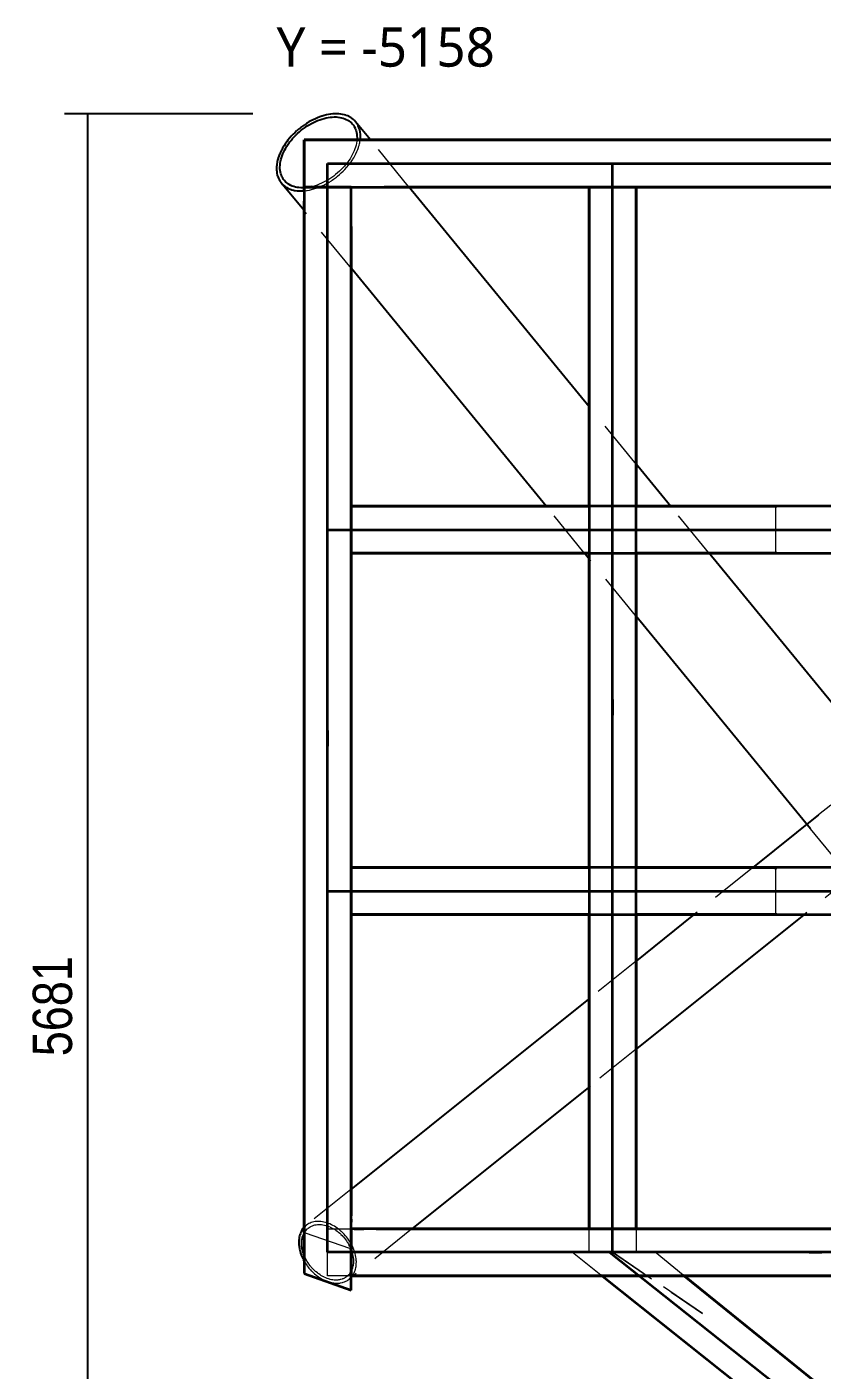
# Model space of a CAD drawing. Header units: millimetres. Extents: x -6703 to 7269, y -87291 to -79311.
# Drawn here: x -5952 to -3421, y -83587 to -79311 of the extents above; entities that cross this region are included whole.
import ezdxf

# ---------------------------------------------------------------- set-up
doc = ezdxf.new("R2010")
doc.units = ezdxf.units.MM
doc.linetypes.add('HIDDEN_50', pattern=[225, 150, -75])
for name, color, linetype, lineweight in [('DIMENSIONS', 3, 'Continuous', 18), ('PLATE_HIDDEN', 8, 'HIDDEN_50', 18), ('PLATE_VISIBLE', 7, 'Continuous', 35), ('PROFILE_HIDDEN', 9, 'HIDDEN_50', 18), ('PROFILE_VISIBLE', 4, 'Continuous', 25), ('TEXT', 2, 'Continuous', 25)]:
    doc.layers.add(name, color=color, linetype=linetype, lineweight=lineweight)
doc.styles.add('OpenSans', font='OpenSans-Regular.ttf')
doc.styles.add('OpenSansCondensed-Light', font='OpenSansCondensed-Light.ttf')
doc.dimstyles.new('DIM_1_50', dxfattribs={"dimscale": 50, "dimtxt": 2.5, "dimasz": 2.5, "dimexe": 1.5, "dimexo": 1.5, "dimgap": 1, "dimtad": 1, "dimdec": 0, "dimzin": 12, "dimdsep": 46, "dimtxsty": 'OpenSansCondensed-Light', "dimtsz": 0.00125, "dimcen": 2.5, "dimclrd": 3, "dimclre": 3, "dimclrt": 3, "dimazin": 3, "dimtfac": 0.5, "dimtmove": 2, "dimatfit": 3})

msp = doc.modelspace()

# ---------------------------------------------------------------- linework, layer by layer
at = {"layer": 'PLATE_HIDDEN'}
for p, q in [((-3495.1, -79746.1), (-4995.1, -79746.1)), ((-4995.1, -79746.1), (-4995.1, -81246.1)), ((-4088.1, -79746.1), (-4088.1, -81248.1)), ((-3220.5, -79746.1), (-3495.1, -79746.1)), ((-4815.3, -79821.1), (-5035.1, -79821.1)), ((-5018.5, -79821.1), (-4981, -79821.1)), ((-4962.3, -79821.1), (-4920.1, -79821.1)), ((-4920.1, -79821.1), (-4920.1, -79946.1)), ((-5070.1, -79866), (-5070.1, -79836.1)), ((-4165.1, -80836.7), (-4015.1, -80836.7)), ((-4163.1, -80982.9), (-4163.1, -80833.3)), ((-4013.1, -80833.3), (-4013.1, -80982.9)), ((-3570.1, -80841.4), (-3570.1, -80982)), ((-3495.1, -80911.7), (-4995.1, -80911.7)), ((-1238.1, -80911.7), (-3495.1, -80911.7)), ((-4015.1, -80986.7), (-4165.1, -80986.7)), ((-4995.1, -81246.1), (-4995.1, -81550.4)), ((-4088.1, -81248.1), (-4088.1, -81452.4)), ((-4088.1, -81502.2), (-4088.1, -83211.7)), ((-4995.1, -81600.3), (-4995.1, -83211.7)), ((-4165.1, -81986.7), (-4015.1, -81986.7)), ((-4163.1, -82139.7), (-4163.1, -81990.1)), ((-4013.1, -81990.1), (-4013.1, -82139.7)), ((-3570.1, -81991.7), (-3570.1, -82131.7)), ((-3495.1, -82061.7), (-4995.1, -82061.7)), ((-1238.1, -82061.7), (-3495.1, -82061.7)), ((-4015.1, -82136.7), (-4165.1, -82136.7)), ((-4088.1, -83211.7), (-4088.1, -83034.4)), ((-4088.1, -83034.4), (-4088.1, -83036.7)), ((-4088.1, -83036.7), (-4088.1, -83144)), ((-4920.1, -83096), (-4920.1, -83106)), ((-4924.8, -83199.3), (-5065.4, -83150.6)), ((-4995.1, -83136.7), (-4910.2, -83136.7)), ((-4995.1, -83286.7), (-4995.1, -83136.7)), ((-4920.1, -83116), (-4920.1, -83186)), ((-4880.2, -83136.7), (-4840.2, -83136.7)), ((-4163.1, -83211.7), (-4163.1, -83136.9)), ((-4160.9, -83136.7), (-4011, -83136.7)), ((-4088.1, -83144), (-4088.1, -83211.7)), ((-4013.1, -83136.9), (-4013.1, -83211.7)), ((-4995.1, -83211.7), (-3462.3, -83211.7)), ((-4215.8, -83211.7), (-4126, -83283.1)), ((-3952.8, -83211.7), (-4215.8, -83211.7)), ((-4013.1, -83211.7), (-4163.1, -83211.7)), ((-3732.3, -83501.4), (-4097.9, -83211.7)), ((-4003.7, -83269.1), (-4088.1, -83211.7)), ((-4088.1, -83211.7), (-3802.1, -83406.3)), ((-3863.4, -83283.9), (-3952.8, -83211.7)), ((-3422.3, -83211.7), (-1954.4, -83211.7)), ((-4920.2, -83286.7), (-4995.1, -83286.7)), ((-3861.2, -83286.7), (-4120.9, -83286.7)), ((-3802.1, -83406.3), (-4003.7, -83269.1)), ((-3460.4, -83716.9), (-3732.3, -83501.4))]:
    msp.add_line(p, q, dxfattribs=at)
at = {"layer": 'PLATE_VISIBLE'}
for p, q in [((-5070.1, -79821.1), (-5070.1, -79671.1)), ((-5070.1, -79671.1), (-1163.1, -79671.1)), ((-1313.1, -79671.1), (-5070.1, -79671.1)), ((-5070.1, -79671.1), (-5070.1, -79821.1)), ((-4995.1, -79746.1), (-3495.1, -79746.1)), ((-4995.1, -81246.1), (-4995.1, -79746.1)), ((-4088.1, -81248.1), (-4088.1, -79746.1)), ((-3495.1, -79746.1), (-1238.1, -79746.1)), ((-5035.1, -79821.1), (-5070.1, -79821.1)), ((-5070.1, -79821.1), (-1313.1, -79821.1)), ((-5070.1, -79836.1), (-5070.1, -79821.1)), ((-5070.1, -79821.1), (-5018.5, -79821.1)), ((-4920.1, -79821.1), (-5070.1, -79821.1)), ((-5070.1, -79821.1), (-5070.1, -83279.3)), ((-4981, -79821.1), (-4962.3, -79821.1)), ((-4920.1, -83332.6), (-4920.1, -79821.1)), ((-1387.9, -79821.1), (-4815.3, -79821.1)), ((-4163.1, -80833.3), (-4163.1, -79821.1)), ((-4163.1, -79821.1), (-4013.1, -79821.1)), ((-4013.1, -79821.1), (-4163.1, -79821.1)), ((-4163.1, -79821.1), (-4163.1, -83136.7)), ((-4013.1, -79821.1), (-4013.1, -80833.3)), ((-4013.1, -83136.7), (-4013.1, -79821.1)), ((-5070.1, -83149), (-5070.1, -79866)), ((-4920.1, -79946.1), (-4920.1, -83096)), ((-1313.1, -80836.7), (-4920.1, -80836.7)), ((-4920.1, -80836.7), (-4920.1, -80986.7)), ((-4920.1, -80986.7), (-4920.1, -80836.7)), ((-4920.1, -80836.7), (-4165.1, -80836.7)), ((-4015.1, -80836.7), (-3570.1, -80836.7)), ((-3570.1, -80836.7), (-3570.1, -80841.4)), ((-4995.1, -80911.7), (-3495.1, -80911.7)), ((-3495.1, -80911.7), (-1238.1, -80911.7)), ((-4920.1, -80986.7), (-1313.1, -80986.7)), ((-4165.1, -80986.7), (-4920.1, -80986.7)), ((-4163.1, -81990.1), (-4163.1, -80982.9)), ((-3570.1, -80986.7), (-4015.1, -80986.7)), ((-4013.1, -80982.9), (-4013.1, -81990.1)), ((-3570.1, -80982), (-3570.1, -80986.7)), ((-4995.1, -83211.7), (-4995.1, -81246.1)), ((-4088.1, -83211.7), (-4088.1, -81248.1)), ((-4088.1, -81452.4), (-4088.1, -81502.2)), ((-4995.1, -81550.4), (-4995.1, -81600.3)), ((-4920.1, -82136.7), (-4920.1, -81986.7)), ((-4920.1, -81986.7), (-4165.1, -81986.7)), ((-1313.1, -81986.7), (-4920.1, -81986.7)), ((-4920.1, -81986.7), (-4920.1, -82136.7)), ((-4015.1, -81986.7), (-3570.1, -81986.7)), ((-3570.1, -81986.7), (-3570.1, -81991.7)), ((-4995.1, -82061.7), (-3495.1, -82061.7)), ((-3495.1, -82061.7), (-1238.1, -82061.7)), ((-3570.1, -82131.7), (-3570.1, -82136.7)), ((-4165.1, -82136.7), (-4920.1, -82136.7)), ((-4920.1, -82136.7), (-1313.1, -82136.7)), ((-4163.1, -83136.9), (-4163.1, -82139.7)), ((-3570.1, -82136.7), (-4015.1, -82136.7)), ((-4013.1, -82139.7), (-4013.1, -83136.9)), ((-4920.1, -83106), (-4920.1, -83116)), ((-5065.4, -83150.6), (-5070.1, -83149)), ((-1957.9, -83136.7), (-4920.1, -83136.7)), ((-4920.1, -83136.7), (-4920.1, -83286.7)), ((-4910.2, -83136.7), (-4880.2, -83136.7)), ((-4840.2, -83136.7), (-4160.9, -83136.7)), ((-4163.1, -83136.7), (-4013.1, -83136.7)), ((-4011, -83136.7), (-3211.8, -83136.7)), ((-4920.1, -83201), (-4924.8, -83199.3)), ((-4920.1, -83186), (-4920.1, -83201)), ((-1919.2, -83211.7), (-4995.1, -83211.7)), ((-4097.9, -83211.7), (-2081.5, -84809.7)), ((-3462.3, -83211.7), (-3422.3, -83211.7)), ((-5070.1, -83279.3), (-4920.1, -83332.6)), ((-4120.9, -83286.7), (-4920.2, -83286.7)), ((-4920.1, -83286.7), (-1957.9, -83286.7)), ((-4126, -83283.1), (-2092.1, -84900.8)), ((-4121.5, -83286.7), (-2092.1, -84900.8)), ((-3860, -83286.7), (-4121.5, -83286.7)), ((-2072.8, -84731.5), (-3863.4, -83283.9)), ((-1957.9, -83286.7), (-3861.2, -83286.7)), ((-2072.8, -84731.5), (-3860, -83286.7))]:
    msp.add_line(p, q, dxfattribs=at)
at = {"layer": 'PROFILE_HIDDEN'}
for p, q in [((-4906.2, -79693.6), (-4908.3, -79699.8)), ((-4904.5, -79687.5), (-4906.2, -79693.6)), ((-4903.2, -79681.5), (-4904.5, -79687.5)), ((-4902.2, -79675.5), (-4903.2, -79681.5)), ((-4901.9, -79672.6), (-4902.2, -79675.5)), ((-4896.8, -79695.4), (-4896.2, -79693.5)), ((-4896.2, -79693.5), (-4894.9, -79689)), ((-4894.9, -79689), (-4893.3, -79682.6)), ((-4893.3, -79682.6), (-4892.9, -79680.9)), ((-4892.9, -79680.9), (-4892, -79676.4)), ((-4892, -79676.4), (-4891.6, -79673.3)), ((-4738.2, -79817.9), (-4858.4, -79671.2)), ((-4927.8, -79736.8), (-4932.1, -79742.8)), ((-4923.7, -79730.8), (-4927.8, -79736.8)), ((-4920, -79724.6), (-4923.7, -79730.8)), ((-4920.1, -79740.4), (-4915.8, -79734.1)), ((-4916.6, -79718.4), (-4920, -79724.6)), ((-4913.5, -79712.2), (-4916.6, -79718.4)), ((-4915.8, -79734.1), (-4914.4, -79731.9)), ((-4914.4, -79731.9), (-4911.8, -79727.7)), ((-4910.7, -79706), (-4913.5, -79712.2)), ((-4911.8, -79727.7), (-4908.2, -79721.3)), ((-4908.3, -79699.8), (-4910.7, -79706)), ((-4908.2, -79721.3), (-4907.1, -79719.1)), ((-4907.1, -79719.1), (-4904.8, -79714.8)), ((-4904.8, -79714.8), (-4901.8, -79708.3)), ((-4901.8, -79708.3), (-4901, -79706.3)), ((-4901, -79706.3), (-4899.1, -79701.8)), ((-4899.1, -79701.8), (-4896.8, -79695.4)), ((-4963.4, -79776.2), (-4969.4, -79781.1)), ((-4957.6, -79771), (-4963.4, -79776.2)), ((-4952.1, -79765.7), (-4957.6, -79771)), ((-4957.4, -79781.5), (-4954.9, -79779.2)), ((-4954.9, -79779.2), (-4951.4, -79776.1)), ((-4946.7, -79760.2), (-4952.1, -79765.7)), ((-4951.4, -79776.1), (-4945.6, -79770.5)), ((-4941.6, -79754.5), (-4946.7, -79760.2)), ((-4945.6, -79770.5), (-4943.3, -79768.2)), ((-4943.3, -79768.2), (-4940, -79764.7)), ((-4936.7, -79748.7), (-4941.6, -79754.5)), ((-4940, -79764.7), (-4934.6, -79758.8)), ((-4932.1, -79742.8), (-4936.7, -79748.7)), ((-4934.6, -79758.8), (-4932.7, -79756.5)), ((-4932.7, -79756.5), (-4929.5, -79752.8)), ((-4929.5, -79752.8), (-4924.7, -79746.7)), ((-4924.7, -79746.7), (-4923, -79744.4)), ((-4923, -79744.4), (-4920.1, -79740.4)), ((-5067.8, -79823.2), (-5070.9, -79823.3)), ((-5061.4, -79822.6), (-5067.8, -79823.2)), ((-5058.2, -79822.1), (-5061.4, -79822.6)), ((-5041.7, -79818.8), (-5045, -79819.6)), ((-5035, -79816.8), (-5041.7, -79818.8)), ((-5028.2, -79814.6), (-5035, -79816.8)), ((-5031.8, -79824.9), (-5024.8, -79822.4)), ((-5021.5, -79812), (-5028.2, -79814.6)), ((-5024.8, -79822.4), (-5023, -79821.6)), ((-5014.7, -79809.1), (-5021.5, -79812)), ((-5008, -79805.9), (-5014.7, -79809.1)), ((-5014.2, -79817.9), (-5010.7, -79816.4)), ((-5010.7, -79816.4), (-5007.3, -79814.7)), ((-5001.3, -79802.4), (-5008, -79805.9)), ((-5007.3, -79814.7), (-5003.7, -79812.9)), ((-5003.7, -79812.9), (-4996.8, -79809.2)), ((-4994.7, -79798.7), (-5001.3, -79802.4)), ((-4996.8, -79809.2), (-4993.6, -79807.3)), ((-4988.2, -79794.7), (-4994.7, -79798.7)), ((-4993.6, -79807.3), (-4989.9, -79805.2)), ((-4989.9, -79805.2), (-4983.1, -79800.9)), ((-4981.8, -79790.4), (-4988.2, -79794.7)), ((-4983.1, -79800.9), (-4980.1, -79798.9)), ((-4975.5, -79785.9), (-4981.8, -79790.4)), ((-4980.1, -79798.9), (-4976.5, -79796.4)), ((-4976.5, -79796.4), (-4970, -79791.6)), ((-4969.4, -79781.1), (-4975.5, -79785.9)), ((-4970, -79791.6), (-4967.2, -79789.5)), ((-4967.2, -79789.5), (-4963.6, -79786.6)), ((-4963.6, -79786.6), (-4957.4, -79781.5)), ((-5069.7, -79833), (-5066.3, -79832.7)), ((-5066.3, -79832.7), (-5062.6, -79832.2)), ((-5062.6, -79832.2), (-5059.6, -79831.8)), ((-5059.6, -79831.8), (-5052.8, -79830.6)), ((-5052.8, -79830.6), (-5049.1, -79829.7)), ((-5049.1, -79829.7), (-5045.8, -79829)), ((-5045.8, -79829), (-5038.8, -79827.1)), ((-5038.8, -79827.1), (-5035.2, -79826)), ((-5035.2, -79826), (-5031.8, -79824.9)), ((-4919.4, -80080.3), (-5071.2, -79895)), ((-4016.9, -80698.3), (-4162.4, -80520.7)), ((-4179.2, -80983.9), (-4299.4, -80837.2)), ((-3782.9, -80984.1), (-3903.1, -80837.3)), ((-4014.7, -81184.7), (-4160.2, -81007.1)), ((-3393.9, -81788.3), (-3432.9, -81819.5)), ((-3236.5, -82134.6), (-3458, -81864.3)), ((-3643.2, -81988), (-3830.2, -82137.9)), ((-3294.7, -81989.5), (-3473.9, -82133.1)), ((-4017.1, -82287.7), (-4165.2, -82406.3)), ((-4011.5, -82563.9), (-4159.5, -82682.5)), ((-4920.8, -83011.8), (-5065, -83127.3)), ((-5038.9, -83114.8), (-5042.9, -83115.7)), ((-5034.6, -83114), (-5038.9, -83114.8)), ((-5030.2, -83113.5), (-5034.4, -83114)), ((-5025.7, -83113.3), (-5030.2, -83113.5)), ((-5021.1, -83113.4), (-5025.6, -83113.3)), ((-5016.4, -83113.8), (-5021.1, -83113.4)), ((-5011.7, -83114.4), (-5016.4, -83113.8)), ((-5007, -83115.3), (-5011.7, -83114.4)), ((-5002.1, -83116.4), (-5006.9, -83115.3)), ((-5068, -83130.1), (-5069.2, -83131.4)), ((-5069.1, -83149.3), (-5067.3, -83146.4)), ((-5065, -83127.3), (-5068, -83130.1)), ((-5067.3, -83146.4), (-5065, -83143.2)), ((-5064.7, -83142.8), (-5062.4, -83140.1)), ((-5061.7, -83124.8), (-5064.6, -83127.1)), ((-5062.4, -83140.1), (-5059.7, -83137.4)), ((-5058.3, -83122.5), (-5061.7, -83124.8)), ((-5059.4, -83137.1), (-5056.8, -83134.8)), ((-5054.8, -83120.4), (-5058, -83122.3)), ((-5056.8, -83134.8), (-5053.6, -83132.5)), ((-5051, -83118.6), (-5054.8, -83120.4)), ((-5053.3, -83132.3), (-5050.3, -83130.4)), ((-5047.1, -83117.1), (-5050.8, -83118.5)), ((-5050.3, -83130.4), (-5046.8, -83128.6)), ((-5043.1, -83115.8), (-5047.1, -83117.1)), ((-5046.6, -83128.5), (-5043.2, -83127)), ((-5043.2, -83127), (-5039.4, -83125.7)), ((-5039.2, -83125.7), (-5035.5, -83124.7)), ((-5035.5, -83124.7), (-5031.4, -83123.9)), ((-5031.3, -83123.9), (-5027.3, -83123.4)), ((-5027.3, -83123.4), (-5023, -83123.2)), ((-5022.9, -83123.2), (-5018.7, -83123.3)), ((-5018.7, -83123.3), (-5014.3, -83123.6)), ((-5014.3, -83123.6), (-5009.8, -83124.2)), ((-5009.8, -83124.2), (-5005.3, -83125)), ((-5005.2, -83125.1), (-5000.7, -83126.2)), ((-4997.4, -83117.8), (-5002.1, -83116.4)), ((-5000.7, -83126.2), (-4996.3, -83127.5)), ((-4992.4, -83119.6), (-4997.3, -83117.9)), ((-4996.1, -83127.6), (-4991.5, -83129.3)), ((-4987.8, -83121.4), (-4992.4, -83119.6)), ((-4991.5, -83129.3), (-4987.2, -83131.1)), ((-4982.8, -83123.7), (-4987.6, -83121.5)), ((-4987, -83131.2), (-4982.4, -83133.3)), ((-4978.3, -83126), (-4982.8, -83123.7)), ((-4982.4, -83133.3), (-4978.2, -83135.6)), ((-4973.3, -83128.8), (-4978, -83126.1)), ((-4977.9, -83135.7), (-4973.5, -83138.4)), ((-4973.5, -83138.4), (-4969.5, -83141)), ((-4969, -83131.5), (-4973.3, -83128.8)), ((-4969.1, -83141.2), (-4964.8, -83144.3)), ((-4964.1, -83134.9), (-4968.6, -83131.7)), ((-4964.8, -83144.3), (-4961, -83147.3)), ((-4960, -83137.9), (-4964.1, -83134.9)), ((-4961, -83147.3), (-4960.6, -83147.6)), ((-4960.6, -83147.6), (-4956.5, -83151.1)), ((-4959.6, -83138.2), (-4960, -83137.9)), ((-4955.2, -83141.8), (-4959.6, -83138.2)), ((-4956.5, -83151.1), (-4953, -83154.3)), ((-4951.4, -83145.1), (-4955.2, -83141.8)), ((-4953, -83154.3), (-4952.5, -83154.8)), ((-4952.5, -83154.8), (-4948.7, -83158.6)), ((-4950.9, -83145.5), (-4951.4, -83145.1)), ((-4946.7, -83149.5), (-4950.9, -83145.5)), ((-4943.2, -83153), (-4946.7, -83149.5)), ((-4942.7, -83153.6), (-4943.2, -83153)), ((-4938.8, -83157.8), (-4942.7, -83153.6)), ((-4935.6, -83161.6), (-4938.8, -83157.8)), ((-4728.2, -83138.2), (-4926.8, -83297.4)), ((-4948.7, -83158.6), (-4945.5, -83162.1)), ((-4945.5, -83162.1), (-4944.9, -83162.7)), ((-4944.9, -83162.7), (-4941.4, -83166.8)), ((-4941.4, -83166.8), (-4938.5, -83170.4)), ((-4938.5, -83170.4), (-4938, -83171.1)), ((-4938, -83171.1), (-4934.8, -83175.6)), ((-4935, -83162.2), (-4935.6, -83161.6)), ((-4931.5, -83166.8), (-4935, -83162.2)), ((-4934.8, -83175.6), (-4932.3, -83179.3)), ((-4932.3, -83179.3), (-4931.8, -83180.1)), ((-4931.8, -83180.1), (-4929, -83184.7)), ((-4928.7, -83170.7), (-4931.5, -83166.8)), ((-4929, -83184.7), (-4927.9, -83186.7)), ((-4928.1, -83171.5), (-4928.7, -83170.7)), ((-4924.9, -83176.3), (-4928.1, -83171.5)), ((-4925.1, -83191.9), (-4923.9, -83194.3)), ((-4922.5, -83180.3), (-4924.9, -83176.3)), ((-4923.9, -83194.3), (-4922.2, -83198.1)), ((-4921.9, -83181.2), (-4922.5, -83180.3)), ((-4922.2, -83198.1), (-4921.7, -83199.1)), ((-4920.5, -83183.7), (-4921.9, -83181.2)), ((-4921.7, -83199.1), (-4920.8, -83201.6)), ((-4917, -83190.2), (-4918.1, -83188.2)), ((-4916.5, -83191.2), (-4917, -83190.2)), ((-4914.2, -83196.3), (-4916.5, -83191.2)), ((-4912.5, -83200.3), (-4914.2, -83196.3)), ((-4912, -83201.5), (-4912.5, -83200.3)), ((-5068.7, -83241.4), (-5067.7, -83243.1)), ((-5067.4, -83226.7), (-5068.4, -83224.3)), ((-5067.7, -83243.1), (-5066.8, -83244.7)), ((-5065.8, -83230.1), (-5067.4, -83226.7)), ((-5065.1, -83231.5), (-5065.8, -83230.1)), ((-5062.6, -83236.3), (-5065.1, -83231.5)), ((-5060.7, -83239.5), (-5062.6, -83236.3)), ((-5059.9, -83241), (-5060.7, -83239.5)), ((-5056.9, -83245.6), (-5059.9, -83241)), ((-4919.1, -83205.9), (-4918.4, -83207.8)), ((-4918.4, -83207.8), (-4918, -83208.9)), ((-4918, -83208.9), (-4916.5, -83213.8)), ((-4916.5, -83213.8), (-4915.6, -83217.5)), ((-4915.6, -83217.5), (-4915.3, -83218.7)), ((-4915.3, -83218.7), (-4914.3, -83223.6)), ((-4914.3, -83223.6), (-4913.7, -83227.2)), ((-4913.7, -83227.2), (-4913.5, -83228.5)), ((-4913.5, -83228.5), (-4913, -83233.3)), ((-4913, -83233.3), (-4912.9, -83236.7)), ((-4912.8, -83242.7), (-4913, -83245.9)), ((-4912.9, -83236.7), (-4912.8, -83238)), ((-4912.8, -83238), (-4912.8, -83242.7)), ((-4910.1, -83206.6), (-4912, -83201.5)), ((-4908.8, -83210.6), (-4910.1, -83206.6)), ((-4908.4, -83211.8), (-4908.8, -83210.6)), ((-4907, -83217), (-4908.4, -83211.8)), ((-4906.1, -83220.9), (-4907, -83217)), ((-4905.8, -83222.2), (-4906.1, -83220.9)), ((-4904.9, -83227.3), (-4905.8, -83222.2)), ((-4904.4, -83231.1), (-4904.9, -83227.3)), ((-4904.2, -83232.4), (-4904.4, -83231.1)), ((-4903.8, -83237.5), (-4904.2, -83232.4)), ((-4903.6, -83241), (-4903.8, -83237.5)), ((-4903.7, -83247.3), (-4903.6, -83242.5)), ((-4903.6, -83242.5), (-4903.6, -83241)), ((-5066.8, -83244.7), (-5063.7, -83249.5)), ((-5063.7, -83249.5), (-5061.5, -83252.7)), ((-5061.5, -83252.7), (-5060.4, -83254.3)), ((-5060.4, -83254.3), (-5057, -83258.9)), ((-5057, -83258.9), (-5054.6, -83261.8)), ((-5054.9, -83248.6), (-5056.9, -83245.6)), ((-5053.8, -83250.1), (-5054.9, -83248.6)), ((-5054.6, -83261.8), (-5053.3, -83263.4)), ((-5050.5, -83254.4), (-5053.8, -83250.1)), ((-5053.3, -83263.4), (-5049.5, -83267.7)), ((-5048.3, -83257.2), (-5050.5, -83254.4)), ((-5049.5, -83267.7), (-5047, -83270.4)), ((-5047.1, -83258.7), (-5048.3, -83257.2)), ((-5043.4, -83262.8), (-5047.1, -83258.7)), ((-5047, -83270.4), (-5045.5, -83271.9)), ((-5045.5, -83271.9), (-5041.4, -83275.9)), ((-5041, -83265.2), (-5043.4, -83262.8)), ((-5041.4, -83275.9), (-5038.8, -83278.3)), ((-5039.6, -83266.7), (-5041, -83265.2)), ((-5035.7, -83270.5), (-5039.6, -83266.7)), ((-5038.8, -83278.3), (-5037.2, -83279.8)), ((-5037.2, -83279.8), (-5032.9, -83283.4)), ((-5033.2, -83272.7), (-5035.7, -83270.5)), ((-5031.7, -83274), (-5033.2, -83272.7)), ((-5032.9, -83283.4), (-5030.2, -83285.5)), ((-5027.5, -83277.4), (-5031.7, -83274)), ((-5030.2, -83285.5), (-5028.4, -83286.9)), ((-5025, -83279.3), (-5027.5, -83277.4)), ((-5023.3, -83280.6), (-5025, -83279.3)), ((-5018.9, -83283.6), (-5023.3, -83280.6)), ((-5016.4, -83285.2), (-5018.9, -83283.6)), ((-5014.5, -83286.4), (-5016.4, -83285.2)), ((-5010, -83288.9), (-5014.5, -83286.4)), ((-4929.1, -83284.7), (-4932, -83287.3)), ((-4928.1, -83283.5), (-4929.1, -83284.7)), ((-4926.5, -83281.8), (-4928.1, -83283.5)), ((-4924.1, -83278.6), (-4926.5, -83281.8)), ((-4923.7, -83278), (-4924.1, -83278.6)), ((-4918.1, -83268.1), (-4918.7, -83269.3)), ((-4916.6, -83264.2), (-4918.1, -83268.1)), ((-4916.8, -83287), (-4915.6, -83285.3)), ((-4916.2, -83262.9), (-4916.6, -83264.2)), ((-4915.4, -83260.2), (-4916.2, -83262.9)), ((-4915.6, -83285.3), (-4914.7, -83284)), ((-4914.3, -83256), (-4915.4, -83260.2)), ((-4914.7, -83284), (-4913.3, -83281.8)), ((-4914.1, -83254.6), (-4914.3, -83256)), ((-4913.6, -83251.7), (-4914.1, -83254.6)), ((-4913.1, -83247.2), (-4913.6, -83251.7)), ((-4913.3, -83281.8), (-4911.2, -83278.1)), ((-4913, -83245.9), (-4913.1, -83247.2)), ((-4911.2, -83278.1), (-4910.6, -83276.7)), ((-4910.6, -83276.7), (-4909.4, -83274.1)), ((-4909.4, -83274.1), (-4907.8, -83270)), ((-4907.8, -83270), (-4907.4, -83268.6)), ((-4907.4, -83268.6), (-4906.5, -83265.8)), ((-4906.5, -83265.8), (-4905.4, -83261.4)), ((-4905.4, -83261.4), (-4905.2, -83259.9)), ((-4905.2, -83259.9), (-4904.6, -83256.8)), ((-4904.6, -83256.8), (-4904, -83252.1)), ((-4904, -83252.1), (-4903.9, -83250.7)), ((-4903.9, -83250.7), (-4903.7, -83247.3)), ((-5028.4, -83286.9), (-5023.9, -83290.1)), ((-5023.9, -83290.1), (-5021.2, -83291.9)), ((-5021.2, -83291.9), (-5019.2, -83293.1)), ((-5019.2, -83293.1), (-5014.6, -83295.9)), ((-5014.6, -83295.9), (-5011.9, -83297.4)), ((-5011.9, -83297.4), (-5009.8, -83298.5)), ((-5007.5, -83290.2), (-5010, -83288.9)), ((-5009.8, -83298.5), (-5005, -83300.8)), ((-5005.5, -83291.2), (-5007.5, -83290.2)), ((-5001, -83293.2), (-5005.5, -83291.2)), ((-5005, -83300.8), (-5002.4, -83301.9)), ((-5002.4, -83301.9), (-5000.2, -83302.9)), ((-4998.5, -83294.2), (-5001, -83293.2)), ((-5000.2, -83302.9), (-4995.4, -83304.7)), ((-4996.4, -83295), (-4998.5, -83294.2)), ((-4991.8, -83296.5), (-4996.4, -83295)), ((-4995.4, -83304.7), (-4992.8, -83305.5)), ((-4992.8, -83305.5), (-4990.5, -83306.3)), ((-4989.4, -83297.2), (-4991.8, -83296.5)), ((-4990.5, -83306.3), (-4985.7, -83307.6)), ((-4987.2, -83297.8), (-4989.4, -83297.2)), ((-4982.7, -83298.8), (-4987.2, -83297.8)), ((-4985.7, -83307.6), (-4983.2, -83308.1)), ((-4983.2, -83308.1), (-4980.9, -83308.6)), ((-4980.4, -83299.2), (-4982.7, -83298.8)), ((-4980.9, -83308.6), (-4976.2, -83309.3)), ((-4978.2, -83299.5), (-4980.4, -83299.2)), ((-4973.7, -83300), (-4978.2, -83299.5)), ((-4976.2, -83309.3), (-4973.8, -83309.6)), ((-4973.8, -83309.6), (-4971.5, -83309.8)), ((-4971.6, -83300.1), (-4973.7, -83300)), ((-4969.4, -83300.2), (-4971.6, -83300.1)), ((-4971.5, -83309.8), (-4966.8, -83310)), ((-4965, -83300.1), (-4969.4, -83300.2)), ((-4966.8, -83310), (-4964.6, -83310)), ((-4963, -83299.9), (-4965, -83300.1)), ((-4964.6, -83310), (-4962.3, -83310)), ((-4960.8, -83299.7), (-4963, -83299.9)), ((-4962.3, -83310), (-4957.8, -83309.6)), ((-4956.7, -83299.1), (-4960.8, -83299.7)), ((-4957.8, -83309.6), (-4955.8, -83309.4)), ((-4954.9, -83298.7), (-4956.7, -83299.1)), ((-4955.8, -83309.4), (-4953.5, -83309)), ((-4952.7, -83298.2), (-4954.9, -83298.7)), ((-4953.5, -83309), (-4949.2, -83308.2)), ((-4948.9, -83297), (-4952.7, -83298.2)), ((-4949.2, -83308.2), (-4947.4, -83307.6)), ((-4947.2, -83296.4), (-4948.9, -83297)), ((-4947.4, -83307.6), (-4945.1, -83307)), ((-4945.2, -83295.6), (-4947.2, -83296.4)), ((-4941.6, -83293.9), (-4945.2, -83295.6)), ((-4945.1, -83307), (-4941.1, -83305.6)), ((-4940.2, -83293.1), (-4941.6, -83293.9)), ((-4941.1, -83305.6), (-4939.5, -83304.9)), ((-4938.2, -83292), (-4940.2, -83293.1)), ((-4939.5, -83304.9), (-4937.3, -83303.9)), ((-4935, -83289.8), (-4938.2, -83292)), ((-4937.3, -83303.9), (-4933.6, -83302)), ((-4933.8, -83288.8), (-4935, -83289.8)), ((-4932, -83287.3), (-4933.8, -83288.8)), ((-4933.6, -83302), (-4932.2, -83301.1)), ((-4932.2, -83301.1), (-4930.1, -83299.8)), ((-4930.1, -83299.8), (-4926.8, -83297.4)), ((-4926.8, -83297.4), (-4925.6, -83296.3)), ((-4925.6, -83296.3), (-4923.7, -83294.7)), ((-4923.7, -83294.7), (-4922.2, -83293.2))]:
    msp.add_line(p, q, dxfattribs=at)
at = {"layer": 'PROFILE_VISIBLE'}
for p, q in [((-5041, -79606.7), (-5047.9, -79610.3)), ((-5034, -79603.4), (-5040.9, -79606.7)), ((-5026.9, -79600.4), (-5034, -79603.4)), ((-5033.4, -79612.3), (-5026.7, -79609.4)), ((-5019.9, -79597.7), (-5026.9, -79600.4)), ((-5026.7, -79609.4), (-5019.9, -79606.8)), ((-5012.9, -79595.4), (-5019.9, -79597.7)), ((-5019.9, -79606.8), (-5013.2, -79604.6)), ((-5013.2, -79604.6), (-5006.5, -79602.6)), ((-5005.8, -79593.3), (-5012.8, -79595.3)), ((-5006.5, -79602.6), (-4999.8, -79601)), ((-4999.1, -79591.6), (-5005.8, -79593.3)), ((-4999.8, -79601), (-4993.2, -79599.7)), ((-4992, -79590.2), (-4998.9, -79591.6)), ((-4993.2, -79599.7), (-4986.7, -79598.8)), ((-4985.5, -79589.1), (-4992, -79590.2)), ((-4986.7, -79598.8), (-4980.3, -79598.2)), ((-4978.5, -79588.4), (-4985.2, -79589.1)), ((-4980.3, -79598.2), (-4974.1, -79597.9)), ((-4972.4, -79588), (-4978.5, -79588.4)), ((-4974.1, -79597.9), (-4968, -79598)), ((-4965.5, -79587.9), (-4971.9, -79588)), ((-4968, -79598), (-4962.1, -79598.5)), ((-4959.8, -79588.2), (-4965.5, -79587.9)), ((-4962.1, -79598.5), (-4956.3, -79599.2)), ((-4959.2, -79588.3), (-4959.8, -79588.2)), ((-4953.2, -79588.9), (-4959.2, -79588.3)), ((-4956.3, -79599.2), (-4950.8, -79600.3)), ((-4947.9, -79589.8), (-4953.2, -79588.9)), ((-4950.8, -79600.3), (-4945.5, -79601.8)), ((-4947.3, -79589.9), (-4947.9, -79589.8)), ((-4941.6, -79591.2), (-4947.3, -79589.9)), ((-4945.5, -79601.8), (-4940.4, -79603.5)), ((-4936.8, -79592.7), (-4941.6, -79591.2)), ((-4940.4, -79603.5), (-4935.6, -79605.6)), ((-4936.2, -79592.9), (-4936.8, -79592.7)), ((-4931, -79594.8), (-4936.2, -79592.9)), ((-4935.6, -79605.6), (-4931.1, -79608.1)), ((-4931.1, -79608.1), (-4926.8, -79610.8)), ((-4926.7, -79596.8), (-4931, -79594.8)), ((-4926.1, -79597.1), (-4926.7, -79596.8)), ((-4921.4, -79599.8), (-4926.1, -79597.1)), ((-4917.7, -79602.2), (-4921.4, -79599.8)), ((-4917.1, -79602.7), (-4917.7, -79602.2)), ((-4913, -79605.9), (-4917.1, -79602.7)), ((-4909.9, -79608.9), (-4913, -79605.9)), ((-4909.2, -79609.4), (-4909.9, -79608.9)), ((-4905.8, -79613.2), (-4909.2, -79609.4)), ((-5099.7, -79648.1), (-5104.8, -79653.2)), ((-5093.8, -79642.6), (-5099.7, -79648.1)), ((-5096.1, -79655.7), (-5090.5, -79650.4)), ((-5093.3, -79642.2), (-5093.8, -79642.6)), ((-5087.7, -79637.3), (-5093.3, -79642.2)), ((-5090.5, -79650.4), (-5084.7, -79645.2)), ((-5081.4, -79632.2), (-5087.7, -79637.3)), ((-5084.7, -79645.2), (-5078.8, -79640.2)), ((-5081, -79631.9), (-5081.4, -79632.2)), ((-5075, -79627.3), (-5081, -79631.9)), ((-5078.8, -79640.2), (-5072.6, -79635.5)), ((-5068.4, -79622.7), (-5075, -79627.3)), ((-5072.6, -79635.5), (-5066.4, -79631)), ((-5061.7, -79618.3), (-5068, -79622.5)), ((-5066.4, -79631), (-5060, -79626.7)), ((-5054.8, -79614.2), (-5061.7, -79618.3)), ((-5060, -79626.7), (-5053.4, -79622.7)), ((-5047.9, -79610.3), (-5054.6, -79614)), ((-5053.4, -79622.7), (-5046.8, -79618.9)), ((-5046.8, -79618.9), (-5040.2, -79615.5)), ((-5040.2, -79615.5), (-5033.4, -79612.3)), ((-4926.8, -79610.8), (-4922.8, -79613.8)), ((-4922.8, -79613.8), (-4919.2, -79617.1)), ((-4919.2, -79617.1), (-4915.8, -79620.8)), ((-4915.8, -79620.8), (-4912.8, -79624.6)), ((-4912.8, -79624.6), (-4910.1, -79628.8)), ((-4910.1, -79628.8), (-4907.8, -79633.2)), ((-4907.8, -79633.2), (-4905.8, -79637.8)), ((-4903.3, -79616.6), (-4905.8, -79613.2)), ((-4858.4, -79671.2), (-4905.8, -79613.2)), ((-4905.8, -79637.8), (-4904.2, -79642.6)), ((-4904.2, -79642.6), (-4903, -79647.7)), ((-4902.7, -79617.3), (-4903.3, -79616.6)), ((-4903, -79647.7), (-4902.1, -79653)), ((-4899.9, -79621.7), (-4902.7, -79617.3)), ((-4898, -79625.3), (-4899.9, -79621.7)), ((-4897.5, -79626.2), (-4898, -79625.3)), ((-4895.4, -79631.1), (-4897.5, -79626.2)), ((-4894.1, -79635), (-4895.4, -79631.1)), ((-4893.7, -79636.1), (-4894.1, -79635)), ((-4892.4, -79641.4), (-4893.7, -79636.1)), ((-4891.6, -79645.5), (-4892.4, -79641.4)), ((-4891.4, -79646.8), (-4891.6, -79645.5)), ((-4890.8, -79652.4), (-4891.4, -79646.8)), ((-4890.6, -79656.8), (-4890.8, -79652.4)), ((-5134.4, -79690.5), (-5138.2, -79696.9)), ((-5133.8, -79689.5), (-5134.4, -79690.5)), ((-5130.2, -79684.1), (-5133.8, -79689.5)), ((-5125.8, -79677.8), (-5130.2, -79684.1)), ((-5128.2, -79696.8), (-5124.4, -79690.6)), ((-5125.2, -79677), (-5125.8, -79677.8)), ((-5121.1, -79671.6), (-5125.2, -79677)), ((-5124.4, -79690.6), (-5120.4, -79684.5)), ((-5116.1, -79665.5), (-5121.1, -79671.6)), ((-5120.4, -79684.5), (-5116.1, -79678.5)), ((-5115.5, -79664.8), (-5116.1, -79665.5)), ((-5116.1, -79678.5), (-5111.5, -79672.6)), ((-5110.9, -79659.6), (-5115.5, -79664.8)), ((-5111.5, -79672.6), (-5106.6, -79666.9)), ((-5105.4, -79653.8), (-5110.9, -79659.6)), ((-5106.6, -79666.9), (-5101.5, -79661.2)), ((-5104.8, -79653.2), (-5105.4, -79653.8)), ((-5101.5, -79661.2), (-5096.1, -79655.7)), ((-4902.1, -79653), (-4901.6, -79658.4)), ((-4901.6, -79669.7), (-4901.9, -79672.6)), ((-4901.6, -79658.4), (-4901.4, -79664)), ((-4901.4, -79664), (-4901.6, -79669.7)), ((-4891.6, -79673.3), (-4891.1, -79670.2)), ((-4891.1, -79670.2), (-4891, -79668.6)), ((-4891, -79668.6), (-4890.6, -79664.1)), ((-4890.5, -79658.2), (-4890.6, -79656.8)), ((-4890.6, -79664.1), (-4890.5, -79658.2)), ((-5154.1, -79735.6), (-5155.3, -79740.5)), ((-5152.4, -79729.2), (-5154.1, -79735.6)), ((-5151.9, -79727.9), (-5152.4, -79729.2)), ((-5150.2, -79722.8), (-5151.9, -79727.9)), ((-5147.7, -79716.3), (-5150.2, -79722.8)), ((-5147.2, -79715.1), (-5147.7, -79716.3)), ((-5144.9, -79709.8), (-5147.2, -79715.1)), ((-5141.7, -79703.3), (-5144.9, -79709.8)), ((-5144.9, -79739.9), (-5143.6, -79733.9)), ((-5143.6, -79733.9), (-5141.9, -79727.7)), ((-5141.9, -79727.7), (-5139.8, -79721.6)), ((-5141.1, -79702.3), (-5141.7, -79703.3)), ((-5138.2, -79696.9), (-5141.1, -79702.3)), ((-5139.8, -79721.6), (-5137.4, -79715.4)), ((-5137.4, -79715.4), (-5134.7, -79709.2)), ((-5134.7, -79709.2), (-5131.6, -79703)), ((-5131.6, -79703), (-5128.2, -79696.8)), ((-5157.3, -79754.2), (-5157.6, -79760.2)), ((-5157.6, -79760.2), (-5157.6, -79764.6)), ((-5157.6, -79764.6), (-5157.6, -79766.1)), ((-5157.6, -79766.1), (-5157.1, -79771.8)), ((-5157.1, -79752.8), (-5157.3, -79754.2)), ((-5156.6, -79748.1), (-5157.1, -79752.8)), ((-5157.1, -79771.8), (-5156.6, -79775.9)), ((-5155.6, -79741.9), (-5156.6, -79748.1)), ((-5156.6, -79775.9), (-5156.3, -79777.3)), ((-5156.3, -79777.3), (-5155.2, -79782.7)), ((-5155.3, -79740.5), (-5155.6, -79741.9)), ((-5146.7, -79757.4), (-5146.5, -79751.7)), ((-5146.6, -79763), (-5146.7, -79757.4)), ((-5146.1, -79768.4), (-5146.6, -79763)), ((-5146.5, -79751.7), (-5145.9, -79745.9)), ((-5145.2, -79773.7), (-5146.1, -79768.4)), ((-5145.9, -79745.9), (-5144.9, -79739.9)), ((-5143.9, -79778.7), (-5145.2, -79773.7)), ((-5142.3, -79783.6), (-5143.9, -79778.7)), ((-5155.2, -79782.7), (-5154.1, -79786.4)), ((-5154.1, -79786.4), (-5153.6, -79787.8)), ((-5153.6, -79787.8), (-5151.7, -79792.8)), ((-5151.7, -79792.8), (-5150.2, -79796.1)), ((-5150.2, -79796.1), (-5149.5, -79797.5)), ((-5149.5, -79797.5), (-5146.9, -79801.9)), ((-5146.9, -79801.9), (-5144.9, -79804.8)), ((-5144.9, -79804.8), (-5144, -79806.1)), ((-5144, -79806.1), (-5140.7, -79810.1)), ((-5071.2, -79895), (-5144, -79806.1)), ((-5140.4, -79788.2), (-5142.3, -79783.6)), ((-5140.7, -79810.1), (-5138.3, -79812.5)), ((-5138, -79792.6), (-5140.4, -79788.2)), ((-5138.3, -79812.5), (-5137.1, -79813.7)), ((-5135.3, -79796.8), (-5138, -79792.6)), ((-5137.1, -79813.7), (-5133.2, -79817.1)), ((-5132.3, -79800.6), (-5135.3, -79796.8)), ((-5133.2, -79817.1), (-5130.4, -79819.1)), ((-5129, -79804.2), (-5132.3, -79800.6)), ((-5130.4, -79819.1), (-5128.9, -79820.2)), ((-5125.3, -79807.6), (-5129, -79804.2)), ((-5128.9, -79820.2), (-5124.4, -79823)), ((-5121.4, -79810.6), (-5125.3, -79807.6)), ((-5124.4, -79823), (-5121.4, -79824.5)), ((-5117.1, -79813.3), (-5121.4, -79810.6)), ((-5112.6, -79815.7), (-5117.1, -79813.3)), ((-5107.7, -79817.8), (-5112.6, -79815.7)), ((-5102.7, -79819.6), (-5107.7, -79817.8)), ((-5097.4, -79821.1), (-5102.7, -79819.6)), ((-5091.8, -79822.2), (-5097.4, -79821.1)), ((-5086.1, -79822.9), (-5091.8, -79822.2)), ((-5080.2, -79823.4), (-5086.1, -79822.9)), ((-5074.1, -79823.4), (-5080.2, -79823.4)), ((-5070.9, -79823.3), (-5074.1, -79823.4)), ((-5054.9, -79821.6), (-5058.2, -79822.1)), ((-5048.4, -79820.4), (-5054.9, -79821.6)), ((-5045, -79819.6), (-5048.4, -79820.4)), ((-5023, -79821.6), (-5021.2, -79820.9)), ((-5021.2, -79820.9), (-5017.7, -79819.5)), ((-5017.7, -79819.5), (-5014.2, -79817.9)), ((-4162.4, -80520.7), (-4738.2, -79817.9)), ((-5121.4, -79824.5), (-5119.6, -79825.4)), ((-5119.6, -79825.4), (-5114.6, -79827.6)), ((-5114.6, -79827.6), (-5111.3, -79828.7)), ((-5111.3, -79828.7), (-5109.3, -79829.4)), ((-5109.3, -79829.4), (-5103.7, -79830.9)), ((-5103.7, -79830.9), (-5100.3, -79831.6)), ((-5100.3, -79831.6), (-5097.9, -79832)), ((-5097.9, -79832), (-5092, -79832.9)), ((-5092, -79832.9), (-5088.4, -79833.1)), ((-5088.4, -79833.1), (-5085.8, -79833.3)), ((-5085.8, -79833.3), (-5079.5, -79833.5)), ((-5079.5, -79833.5), (-5075.8, -79833.3)), ((-5075.8, -79833.3), (-5073, -79833.2)), ((-5073, -79833.2), (-5069.7, -79833)), ((-4299.4, -80837.2), (-4919.4, -80080.3)), ((-3903.1, -80837.3), (-4016.9, -80698.3)), ((-4160.2, -81007.1), (-4179.2, -80983.9)), ((-3226.1, -81663.7), (-3782.9, -80984.1)), ((-3458, -81864.3), (-4014.7, -81184.7)), ((-3432.9, -81819.5), (-3643.2, -81988)), ((-3830.2, -82137.9), (-4017.1, -82287.7)), ((-3473.9, -82133.1), (-4011.5, -82563.9)), ((-4165.2, -82406.3), (-4920.8, -83011.8)), ((-4159.5, -82682.5), (-4728.2, -83138.2)), ((-5083.1, -83155.5), (-5084.3, -83159.8)), ((-5082.8, -83154.8), (-5083.1, -83155.5)), ((-5081.6, -83151.3), (-5082.8, -83154.8)), ((-5079.9, -83147.3), (-5081.6, -83151.3)), ((-5079.6, -83146.7), (-5079.9, -83147.3)), ((-5078, -83143.4), (-5079.6, -83146.7)), ((-5075.8, -83139.8), (-5078, -83143.4)), ((-5075.5, -83139.3), (-5075.8, -83139.8)), ((-5073.4, -83136.4), (-5075.5, -83139.3)), ((-5074.2, -83161.1), (-5072.9, -83157.2)), ((-5070.8, -83133.1), (-5073.4, -83136.4)), ((-5072.9, -83157.2), (-5072.6, -83156.6)), ((-5072.6, -83156.6), (-5071.2, -83153.4)), ((-5071.2, -83153.4), (-5069.4, -83149.8)), ((-5069.2, -83131.4), (-5070.5, -83132.8)), ((-5086.4, -83173.6), (-5086.6, -83178.5)), ((-5086.6, -83178.5), (-5086.6, -83182.3)), ((-5086.6, -83182.3), (-5086.6, -83183.4)), ((-5086.6, -83183.4), (-5086.3, -83188.4)), ((-5086.3, -83172.7), (-5086.4, -83173.6)), ((-5086, -83168.9), (-5086.3, -83172.7)), ((-5086.3, -83188.4), (-5085.8, -83192.3)), ((-5085.2, -83164.3), (-5086, -83168.9)), ((-5085.8, -83192.3), (-5085.7, -83193.5)), ((-5085.7, -83193.5), (-5084.9, -83198.6)), ((-5085.1, -83163.5), (-5085.2, -83164.3)), ((-5084.3, -83159.8), (-5085.1, -83163.5)), ((-5084.9, -83198.6), (-5084.1, -83202.5)), ((-5077.4, -83182), (-5077.3, -83178.4)), ((-5077.4, -83183), (-5077.4, -83182)), ((-5077.3, -83187.7), (-5077.4, -83183)), ((-5077.3, -83178.4), (-5076.9, -83173.9)), ((-5077, -83191.4), (-5077.3, -83187.7)), ((-5076.9, -83192.5), (-5077, -83191.4)), ((-5076.9, -83173.9), (-5076.8, -83173.1)), ((-5076.3, -83197.3), (-5076.9, -83192.5)), ((-5076.8, -83173.1), (-5076.3, -83169.5)), ((-5076.3, -83169.5), (-5075.4, -83165.3)), ((-5075.7, -83201), (-5076.3, -83197.3)), ((-5075.4, -83202.2), (-5075.7, -83201)), ((-5075.4, -83165.3), (-5075.2, -83164.5)), ((-5075.2, -83164.5), (-5074.2, -83161.1)), ((-4927.9, -83186.7), (-4926.8, -83188.6)), ((-4926.8, -83188.6), (-4926.3, -83189.5)), ((-4926.3, -83189.5), (-4925.1, -83191.9)), ((-4919.1, -83186.2), (-4920.5, -83183.7)), ((-4918.1, -83188.2), (-4919.1, -83186.2)), ((-5084.1, -83202.5), (-5083.8, -83203.8)), ((-5083.8, -83203.8), (-5082.5, -83209)), ((-5082.5, -83209), (-5081.4, -83212.8)), ((-5081.4, -83212.8), (-5081, -83214.2)), ((-5081, -83214.2), (-5079.2, -83219.3)), ((-5079.2, -83219.3), (-5077.7, -83223)), ((-5077.7, -83223), (-5077.2, -83224.5)), ((-5077.2, -83224.5), (-5074.9, -83229.6)), ((-5074.3, -83207.1), (-5075.4, -83202.2)), ((-5074.9, -83229.6), (-5073.2, -83233.2)), ((-5073.3, -83210.7), (-5074.3, -83207.1)), ((-5072.9, -83212), (-5073.3, -83210.7)), ((-5073.2, -83233.2), (-5072.4, -83234.7)), ((-5071.3, -83216.9), (-5072.9, -83212)), ((-5072.4, -83234.7), (-5069.7, -83239.7)), ((-5070, -83220.5), (-5071.3, -83216.9)), ((-5069.5, -83221.8), (-5070, -83220.5)), ((-5069.7, -83239.7), (-5068.7, -83241.4)), ((-5068.4, -83224.3), (-5069.5, -83221.8)), ((-4920.8, -83201.6), (-4919.8, -83204)), ((-4919.8, -83204), (-4919.1, -83205.9)), ((-4923.2, -83277.4), (-4923.7, -83278)), ((-4921.9, -83275.3), (-4923.2, -83277.4)), ((-4919.9, -83271.8), (-4921.9, -83275.3)), ((-4919.3, -83270.5), (-4919.9, -83271.8)), ((-4918.7, -83269.3), (-4919.3, -83270.5)), ((-4922.2, -83293.2), (-4920.8, -83291.8)), ((-4920.8, -83291.8), (-4919.7, -83290.6)), ((-4919.7, -83290.6), (-4918.1, -83288.7)), ((-4918.1, -83288.7), (-4916.8, -83287))]:
    msp.add_line(p, q, dxfattribs=at)

# ---------------------------------------------------------------- texts
at = {"layer": 'TEXT', "style": 'OpenSans'}
msp.add_text('Y = -5158', height=125, dxfattribs=at).set_placement((-5157.6, -79437.9))

# ---------------------------------------------------------------- dimensions: what is measured, and where the dimension line sits
at = {"layer": 'DIMENSIONS'}
msp.add_linear_dim(base=(-5757.6, -85268.6), p1=(-5157.6, -85268.6), p2=(-5157.6, -79587.9), angle=90, dimstyle='DIM_1_50', dxfattribs=at).render()

doc.saveas('drawing.dxf')
